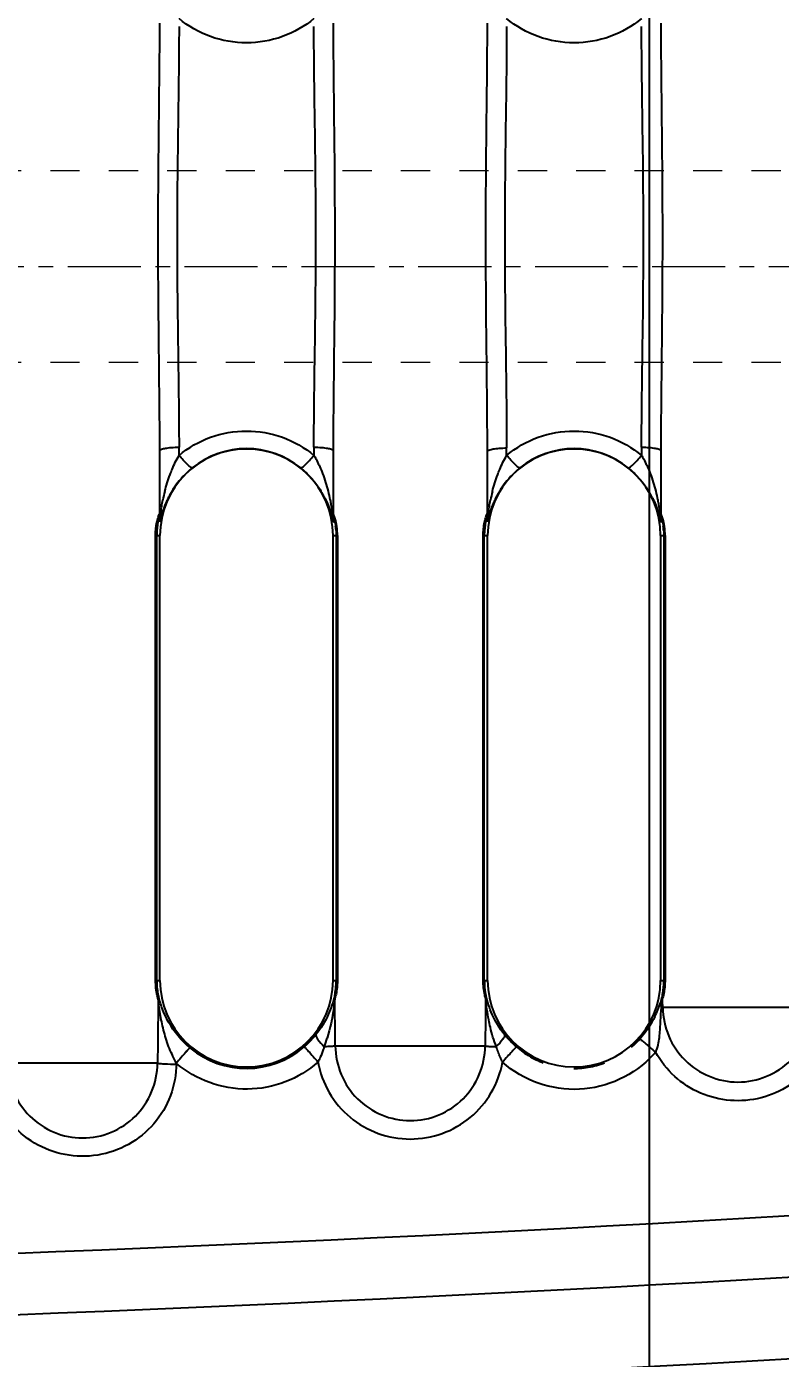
# Model space of a CAD drawing. Header units: millimetres. Extents: x 1147 to 12155, y -6137 to -4403.
# Drawn here: x 4181.2 to 4220.6, y -5401.8 to -5332.3 of the extents above; entities that cross this region are included whole.
import ezdxf

# ---------------------------------------------------------------- set-up
doc = ezdxf.new("R2010")
doc.units = ezdxf.units.MM
doc.header["$LTSCALE"] = 16.335
doc.header["$PDMODE"] = 3
doc.header["$PDSIZE"] = 0.3125
doc.linetypes.add('CENTER', pattern=[0.6, 0.375, -0.075, 0.075, -0.075])
doc.linetypes.add('HIDDEN', pattern=[0.2, 0.1, -0.1])
doc.layers.get('0').update_dxf_attribs({"linetype": 'CONTINUOUS'})
doc.layers.get('Defpoints').update_dxf_attribs({"linetype": 'CONTINUOUS'})
doc.layers.add('cool', color=153, linetype='HIDDEN', lineweight=9)
doc.layers.add('DEFAULT_2', color=8, linetype='HIDDEN')
doc.styles.get("Standard").update_dxf_attribs({"font": 'txt', "width": 0.8})
doc.dimstyles.get("Standard").update_dxf_attribs({"dimtxt": 0.15625, "dimasz": 0.1875, "dimexe": 0.125, "dimexo": 0.0625, "dimtad": 0, "dimtih": 1, "dimtoh": 1, "dimdsep": 46, "dimtxsty": 'Standard', "dimcen": 0.09, "dimadec": 0, "dimazin": 0, "dimtp": 0.01, "dimtm": 0.01, "dimtfac": 1, "dimtofl": 0, "dimtmove": 0, "dimatfit": 3, "dimfxl": 0, "dimtolj": 1, "dimarcsym": 0})

# ---------------------------------------------------------------- blocks, each defined once
blk = doc.blocks.new('*D706')
at = {"color": 4, "lineweight": -2}
blk.add_line((4382.928, -5433.772), (4392.478, -5433.772), dxfattribs=at)
at = {"layer": 'Defpoints', "color": 0}
for p in [(4103.729, -5263.772), (4382.866, -5433.772), (4392.478, -5433.772)]:
    blk.add_point(p, dxfattribs=at)
at = {"color": 6, "insert": (4405.811, -5433.772), "char_height": 8, "attachment_point": 5}
blk.add_mtext('\\A1;170.00', dxfattribs=at)
blk = doc.blocks.new('*D707')
at = {"color": 4, "lineweight": -2}
blk.add_line((4359.791, -5468.772), (4392.478, -5468.772), dxfattribs=at)
at = {"layer": 'Defpoints', "color": 0}
for p in [(4103.729, -5263.772), (4359.729, -5468.772), (4392.478, -5468.772)]:
    blk.add_point(p, dxfattribs=at)
at = {"color": 6, "insert": (4406.878, -5468.772), "char_height": 8, "attachment_point": 5}
blk.add_mtext('\\A1;205.00', dxfattribs=at)
blk = doc.blocks.new('*D709')
at = {"color": 4, "lineweight": -2}
blk.add_line((4348.729, -5479.834), (4348.729, -5513.096), dxfattribs=at)
at = {"layer": 'Defpoints', "color": 0}
for p in [(4103.729, -5263.772), (4348.729, -5479.772), (4348.729, -5513.096)]:
    blk.add_point(p, dxfattribs=at)
at = {"color": 6, "insert": (4348.729, -5528.03), "char_height": 8, "attachment_point": 5, "rotation": 90}
blk.add_mtext('\\A1;245.00', dxfattribs=at)
blk = doc.blocks.new('*D710')
at = {"color": 4, "lineweight": -2}
blk.add_line((4213.729, -5274.535), (4213.729, -5513.096), dxfattribs=at)
at = {"layer": 'Defpoints', "color": 0}
for p in [(4103.729, -5263.772), (4213.729, -5274.473), (4213.729, -5513.096)]:
    blk.add_point(p, dxfattribs=at)
at = {"color": 6, "insert": (4213.729, -5525.363), "char_height": 8, "attachment_point": 5, "rotation": 90}
blk.add_mtext('\\A1;110.00', dxfattribs=at)
blk = doc.blocks.new('37')
at = {"layer": 'cool', "ltscale": 0.932966}
for p, q in [((734.334, -76), (1170, -76)), ((734.334, -86), (1170, -86))]:
    blk.add_line(p, q, dxfattribs=at)
at = {"layer": 'cool', "color": 1, "linetype": 'CENTER', "ltscale": 0.621977}
blk.add_line((720, -81), (1175, -81), dxfattribs=at)

msp = doc.modelspace()

# ---------------------------------------------------------------- linework, layer by layer
at = {"color": 7, "linetype": 'Continuous'}
for p, q in [((4188.191, -5357.931), (4188.191, -5354.391)), ((4189.196, -5354.634), (4189.196, -5354.211)), ((4196.235, -5354.211), (4196.235, -5354.634)), ((4197.24, -5354.391), (4197.24, -5357.931)), ((4205.284, -5357.931), (4205.284, -5354.426)), ((4206.29, -5354.634), (4206.29, -5354.249)), ((4213.328, -5354.211), (4213.328, -5354.634)), ((4214.334, -5354.391), (4214.334, -5357.931)), ((4187.972, -5358.819), (4188.202, -5358.819)), ((4187.972, -5382.046), (4187.972, -5358.819)), ((4188.031, -5382.046), (4188.031, -5358.819)), ((4188.202, -5382.046), (4188.202, -5358.819)), ((4197.229, -5358.819), (4197.459, -5358.819)), ((4197.229, -5358.819), (4197.229, -5382.046)), ((4197.401, -5358.819), (4197.401, -5382.046)), ((4197.459, -5358.819), (4197.459, -5382.046)), ((4205.066, -5358.819), (4205.295, -5358.819)), ((4205.066, -5382.046), (4205.066, -5358.819)), ((4205.124, -5382.046), (4205.124, -5358.819)), ((4205.295, -5382.046), (4205.295, -5358.819)), ((4214.323, -5358.819), (4214.553, -5358.819)), ((4214.323, -5358.819), (4214.323, -5382.046)), ((4214.494, -5358.819), (4214.494, -5382.046)), ((4214.553, -5358.819), (4214.553, -5382.046)), ((4187.972, -5382.046), (4188.202, -5382.046)), ((4197.229, -5382.046), (4197.459, -5382.046)), ((4205.066, -5382.046), (4205.295, -5382.046)), ((4214.323, -5382.046), (4214.553, -5382.046)), ((4214.428, -5383.132), (4214.426, -5382.97)), ((4214.432, -5383.453), (4214.428, -5383.132)), ((4222.274, -5383.454), (4214.432, -5383.454)), ((4205.171, -5385.465), (4197.35, -5385.465)), ((4188.077, -5386.369), (4180.258, -5386.369))]:
    msp.add_line(p, q, dxfattribs=at)
for centre, radius, start, end in [((4192.716, -5358.819), 4.514, 0, 180), ((4192.716, -5358.766), 4.481, 50.86466, 129.1354), ((4209.809, -5358.819), 4.514, 0, 180), ((4209.809, -5358.766), 4.481, 50.86466, 129.1354), ((4197.527, -5358.815), 9.359, 165.79735, 168.55801), ((4214.62, -5358.816), 9.359, 165.79754, 168.55842), ((4187.156, -5357.706), 1.035, 348.04128, 359.98552), ((4164.019, -5358.996), 24.174, 2.11555, 2.55024), ((4187.198, -5357.932), 0.993, 350.09504, 0.08389), ((4198.275, -5357.706), 1.035, 180.01362, 191.96027), ((4198.249, -5357.93), 1.008, 180.06088, 189.89018), ((4222.51, -5359.037), 25.272, 177.73738, 177.88282), ((4220.331, -5358.95), 23.091, 177.44231, 177.73821), ((4204.254, -5357.708), 1.031, 348.03533, 0.00414), ((4181.137, -5358.995), 24.149, 2.11521, 2.54703), ((4204.292, -5357.932), 0.993, 350.09512, 0.08413), ((4215.368, -5357.706), 1.035, 180.01362, 191.96027), ((4215.342, -5357.93), 1.008, 180.06088, 189.89018), ((4239.604, -5359.037), 25.272, 177.73738, 177.88282), ((4237.424, -5358.95), 23.091, 177.44231, 177.73821), ((4193.371, -5358.849), 4.03, 4.04058, 7.31006), ((4210.464, -5358.849), 4.031, 4.04084, 7.30981), ((4192.716, -5382.046), 4.514, 180, 0), ((4209.809, -5382.046), 4.514, 180, 0), ((4806.052, -5391.368), 617.995, 179.225776, 179.536549), ((3541.188, -5391.482), 656.189, 0.525439, 0.740309), ((4796.907, -5390.301), 591.756, 179.291661, 179.531746), ((4197.546, -5381.309), 16.962, 353.3034, 354.37898), ((4209.596, -5381.753), 4.933, 333.76068, 342.89735), ((4202.987, -5381.939), 11.485, 352.36114, 353.26141), ((4192.534, -5381.807), 4.885, 317.66193, 321.20824), ((4189.372, -5382.733), 7.902, 339.47538, 342.93815), ((4209.947, -5381.843), 4.829, 218.6532, 221.10006), ((4192.716, -5382.055), 4.58, 229.92628, 311.06421), ((4209.824, -5382.088), 5.629, 316.95584, 318.80839), ((4103.729, -3398.597), 1999.166, 265.604566, 274.395434), ((4103.729, -3398.597), 2002.364, 265.604565, 274.395435), ((4103.729, -3398.597), 2006.619, 265.604565, 274.395435), ((4103.729, -3398.597), 2007.606, 265.604565, 274.395435)]:
    msp.add_arc(centre, radius, start, end, dxfattribs=at)
for points, knots in [([(4188.191, -5354.391), (4188.191, -5352.536), (4188.14, -5348.817), (4188.096, -5343.234), (4188.14, -5337.65), (4188.191, -5333.931), (4188.191, -5332.076)], [0, 0, 0, 0, 0.249311, 0.500002, 0.750674, 1, 1, 1, 1]), ([(4189.196, -5332.256), (4189.196, -5334.079), (4189.133, -5337.738), (4189.076, -5343.234), (4189.133, -5348.729), (4189.196, -5352.388), (4189.196, -5354.211)], [0, 0, 0, 0, 0.249108, 0.5, 0.750892, 1, 1, 1, 1]), ([(4196.235, -5331.833), (4195.748, -5332.236), (4194.624, -5332.881), (4192.716, -5333.215), (4190.807, -5332.881), (4189.683, -5332.236), (4189.196, -5331.833)], [0, 0, 0, 0, 0.249605, 0.500006, 0.750405, 1, 1, 1, 1]), ([(4196.235, -5354.211), (4196.235, -5352.388), (4196.298, -5348.729), (4196.356, -5343.234), (4196.298, -5337.738), (4196.235, -5334.079), (4196.235, -5332.256)], [0, 0, 0, 0, 0.249107, 0.499999, 0.750892, 1, 1, 1, 1]), ([(4197.24, -5332.076), (4197.24, -5333.931), (4197.291, -5337.65), (4197.335, -5343.234), (4197.291, -5348.817), (4197.24, -5352.536), (4197.24, -5354.391)], [0, 0, 0, 0, 0.249324, 0.499998, 0.750687, 1, 1, 1, 1]), ([(4205.284, -5354.458), (4205.285, -5352.598), (4205.234, -5348.868), (4205.19, -5343.267), (4205.233, -5337.667), (4205.284, -5333.936), (4205.284, -5332.076)], [0, 0, 0, 0, 0.24931, 0.499991, 0.750672, 1, 1, 1, 1]), ([(4206.29, -5332.256), (4206.29, -5334.082), (4206.226, -5337.748), (4206.169, -5343.253), (4206.227, -5348.758), (4206.29, -5352.423), (4206.29, -5354.249)], [0, 0, 0, 0, 0.249114, 0.500013, 0.750905, 1, 1, 1, 1]), ([(4213.328, -5331.833), (4212.841, -5332.236), (4211.718, -5332.881), (4209.809, -5333.215), (4207.901, -5332.881), (4206.777, -5332.236), (4206.29, -5331.833)], [0, 0, 0, 0, 0.249605, 0.500006, 0.750405, 1, 1, 1, 1]), ([(4213.328, -5354.211), (4213.328, -5352.388), (4213.392, -5348.729), (4213.449, -5343.234), (4213.392, -5337.738), (4213.328, -5334.079), (4213.328, -5332.256)], [0, 0, 0, 0, 0.249107, 0.499999, 0.750892, 1, 1, 1, 1]), ([(4214.334, -5332.076), (4214.334, -5333.931), (4214.384, -5337.65), (4214.428, -5343.234), (4214.385, -5348.817), (4214.334, -5352.536), (4214.334, -5354.391)], [0, 0, 0, 0, 0.249324, 0.499998, 0.750687, 1, 1, 1, 1]), ([(4189.196, -5354.634), (4189.683, -5354.231), (4190.807, -5353.586), (4192.716, -5353.252), (4194.624, -5353.586), (4195.748, -5354.231), (4196.235, -5354.634)], [0, 0, 0, 0, 0.249605, 0.500006, 0.750405, 1, 1, 1, 1]), ([(4206.29, -5354.634), (4206.777, -5354.231), (4207.901, -5353.586), (4209.809, -5353.252), (4211.718, -5353.586), (4212.841, -5354.231), (4213.328, -5354.634)], [0, 0, 0, 0, 0.249605, 0.500006, 0.750405, 1, 1, 1, 1]), ([(4188.191, -5354.391), (4188.191, -5354.354), (4188.321, -5354.295), (4188.509, -5354.256), (4188.828, -5354.218), (4189.063, -5354.211), (4189.196, -5354.211)], [0, 0, 0, 0, 0.105188, 0.315079, 0.615704, 1, 1, 1, 1]), ([(4196.235, -5354.211), (4196.368, -5354.211), (4196.603, -5354.218), (4196.923, -5354.256), (4197.11, -5354.295), (4197.24, -5354.354), (4197.24, -5354.391)], [0, 0, 0, 0, 0.384296, 0.684921, 0.894812, 1, 1, 1, 1]), ([(4205.284, -5354.429), (4205.284, -5354.395), (4205.411, -5354.333), (4205.605, -5354.294), (4205.926, -5354.256), (4206.162, -5354.249), (4206.29, -5354.249)], [0, 0, 0, 0, 0.098889, 0.315402, 0.630594, 1, 1, 1, 1]), ([(4213.328, -5354.211), (4213.462, -5354.211), (4213.697, -5354.218), (4214.016, -5354.256), (4214.204, -5354.295), (4214.334, -5354.354), (4214.334, -5354.391)], [0, 0, 0, 0, 0.384296, 0.684921, 0.894812, 1, 1, 1, 1]), ([(4188.727, -5355.64), (4188.76, -5355.551), (4188.897, -5355.207), (4189.059, -5354.872), (4189.196, -5354.634)], [0, 0, 0, 0, 0.256402, 1, 1, 1, 1]), ([(4189.887, -5355.29), (4189.788, -5355.371), (4189.408, -5355.706), (4189.08, -5356.1), (4188.874, -5356.418)], [0, 0, 0, 0, 0.252968, 1, 1, 1, 1]), ([(4189.887, -5355.29), (4189.875, -5355.293), (4189.839, -5355.277), (4189.784, -5355.241), (4189.708, -5355.179), (4189.579, -5355.059), (4189.405, -5354.875), (4189.266, -5354.717), (4189.196, -5354.634)], [0, 0, 0, 0, 0.038918, 0.110645, 0.213333, 0.343086, 0.66087, 1, 1, 1, 1]), ([(4195.544, -5355.29), (4195.555, -5355.293), (4195.587, -5355.281), (4195.637, -5355.249), (4195.708, -5355.192), (4195.836, -5355.076), (4196.015, -5354.888), (4196.16, -5354.723), (4196.235, -5354.634)], [0, 0, 0, 0, 0.034384, 0.097734, 0.191301, 0.314583, 0.635993, 1, 1, 1, 1]), ([(4196.235, -5354.634), (4196.273, -5354.699), (4196.423, -5354.973), (4196.554, -5355.258), (4196.642, -5355.478)], [0, 0, 0, 0, 0.242865, 1, 1, 1, 1]), ([(4205.821, -5355.64), (4205.854, -5355.551), (4205.99, -5355.207), (4206.152, -5354.872), (4206.29, -5354.634)], [0, 0, 0, 0, 0.256402, 1, 1, 1, 1]), ([(4206.981, -5355.29), (4206.881, -5355.371), (4206.501, -5355.706), (4206.174, -5356.1), (4205.968, -5356.417)], [0, 0, 0, 0, 0.252963, 1, 1, 1, 1]), ([(4206.981, -5355.29), (4206.969, -5355.293), (4206.933, -5355.277), (4206.877, -5355.241), (4206.801, -5355.179), (4206.672, -5355.059), (4206.498, -5354.875), (4206.36, -5354.717), (4206.29, -5354.634)], [0, 0, 0, 0, 0.038918, 0.110645, 0.213333, 0.343086, 0.66087, 1, 1, 1, 1]), ([(4212.638, -5355.29), (4212.648, -5355.293), (4212.68, -5355.281), (4212.731, -5355.249), (4212.802, -5355.192), (4212.929, -5355.076), (4213.108, -5354.888), (4213.253, -5354.723), (4213.328, -5354.634)], [0, 0, 0, 0, 0.034384, 0.097734, 0.191301, 0.314583, 0.635993, 1, 1, 1, 1]), ([(4213.328, -5354.634), (4213.366, -5354.699), (4213.517, -5354.973), (4213.647, -5355.258), (4213.735, -5355.478)], [0, 0, 0, 0, 0.242865, 1, 1, 1, 1]), ([(4196.944, -5356.39), (4196.985, -5356.544), (4197.041, -5356.776), (4197.103, -5357.087), (4197.144, -5357.317), (4197.18, -5357.545), (4197.202, -5357.723), (4197.222, -5357.864), (4197.225, -5357.915), (4197.24, -5357.98), (4197.24, -5357.942), (4197.24, -5357.931)], [0, 0, 0, 0, 0.292118, 0.43776, 0.581279, 0.721057, 0.856797, 0.920099, 0.965443, 0.979589, 1, 1, 1, 1]), ([(4214.037, -5356.39), (4214.079, -5356.544), (4214.134, -5356.776), (4214.197, -5357.087), (4214.238, -5357.317), (4214.273, -5357.545), (4214.296, -5357.723), (4214.315, -5357.864), (4214.318, -5357.915), (4214.334, -5357.98), (4214.334, -5357.942), (4214.334, -5357.931)], [0, 0, 0, 0, 0.292118, 0.43776, 0.581279, 0.721057, 0.856797, 0.920099, 0.965443, 0.979589, 1, 1, 1, 1]), ([(4188.191, -5357.931), (4188.191, -5358.044), (4188.254, -5357.505), (4188.29, -5357.306), (4188.332, -5357.066), (4188.354, -5356.959)], [0, 0, 0, 0, 0.344457, 0.666871, 1, 1, 1, 1]), ([(4205.284, -5357.931), (4205.284, -5358.044), (4205.347, -5357.505), (4205.383, -5357.306), (4205.426, -5357.066), (4205.447, -5356.959)], [0, 0, 0, 0, 0.34445, 0.666867, 1, 1, 1, 1]), ([(4187.972, -5358.819), (4187.972, -5358.585), (4188.003, -5358.262), (4188.094, -5357.9), (4188.139, -5357.766), (4188.162, -5357.718)], [0, 0, 0, 0, 0.624758, 0.85802, 1, 1, 1, 1]), ([(4188.168, -5357.92), (4188.168, -5357.915), (4188.166, -5357.897), (4188.14, -5357.936), (4188.131, -5357.985), (4188.1, -5358.095), (4188.077, -5358.233), (4188.062, -5358.339), (4188.056, -5358.397)], [0, 0, 0, 0, 0.030803, 0.058491, 0.180435, 0.388705, 0.667761, 1, 1, 1, 1]), ([(4188.162, -5357.718), (4188.168, -5357.706), (4188.181, -5357.668), (4188.191, -5357.699), (4188.191, -5357.706)], [0, 0, 0, 0, 0.641827, 1, 1, 1, 1]), ([(4197.459, -5358.819), (4197.459, -5358.737), (4197.453, -5358.574), (4197.431, -5358.348), (4197.389, -5358.121), (4197.362, -5357.971), (4197.24, -5357.618), (4197.24, -5357.706)], [0, 0, 0, 0, 0.215172, 0.421413, 0.60962, 0.7707, 1, 1, 1, 1]), ([(4197.263, -5357.92), (4197.263, -5357.915), (4197.264, -5357.899), (4197.289, -5357.928), (4197.296, -5357.974), (4197.325, -5358.067), (4197.347, -5358.19), (4197.362, -5358.285), (4197.368, -5358.336)], [0, 0, 0, 0, 0.034039, 0.059513, 0.177452, 0.383252, 0.662662, 1, 1, 1, 1]), ([(4205.066, -5358.819), (4205.068, -5358.583), (4205.095, -5358.258), (4205.19, -5357.895), (4205.234, -5357.761), (4205.257, -5357.715)], [0, 0, 0, 0, 0.627675, 0.860701, 1, 1, 1, 1]), ([(4205.262, -5357.922), (4205.262, -5357.916), (4205.26, -5357.898), (4205.233, -5357.934), (4205.226, -5357.984), (4205.194, -5358.092), (4205.171, -5358.231), (4205.156, -5358.338), (4205.149, -5358.395)], [0, 0, 0, 0, 0.032897, 0.059129, 0.179351, 0.386967, 0.666451, 1, 1, 1, 1]), ([(4205.257, -5357.715), (4205.262, -5357.704), (4205.276, -5357.67), (4205.284, -5357.699), (4205.284, -5357.706)], [0, 0, 0, 0, 0.625906, 1, 1, 1, 1]), ([(4214.553, -5358.819), (4214.553, -5358.737), (4214.547, -5358.574), (4214.525, -5358.348), (4214.483, -5358.121), (4214.455, -5357.971), (4214.334, -5357.618), (4214.334, -5357.706)], [0, 0, 0, 0, 0.215172, 0.421412, 0.609621, 0.770699, 1, 1, 1, 1]), ([(4214.356, -5357.92), (4214.357, -5357.915), (4214.358, -5357.899), (4214.383, -5357.928), (4214.389, -5357.974), (4214.419, -5358.067), (4214.441, -5358.19), (4214.455, -5358.285), (4214.462, -5358.336)], [0, 0, 0, 0, 0.034043, 0.059513, 0.177445, 0.383241, 0.662653, 1, 1, 1, 1]), ([(4188.056, -5358.397), (4188.052, -5358.431), (4188.038, -5358.571), (4188.031, -5358.712), (4188.031, -5358.819)], [0, 0, 0, 0, 0.240834, 1, 1, 1, 1]), ([(4205.149, -5358.395), (4205.145, -5358.429), (4205.131, -5358.57), (4205.124, -5358.711), (4205.124, -5358.819)], [0, 0, 0, 0, 0.240761, 1, 1, 1, 1]), ([(4188.113, -5383.018), (4188.094, -5382.957), (4188.007, -5382.641), (4187.975, -5382.311), (4187.972, -5382.046)], [0, 0, 0, 0, 0.192243, 1, 1, 1, 1]), ([(4188.031, -5382.046), (4188.031, -5382.193), (4188.049, -5382.457), (4188.089, -5382.718), (4188.117, -5382.831)], [0, 0, 0, 0, 0.558834, 1, 1, 1, 1]), ([(4197.317, -5382.82), (4197.344, -5382.708), (4197.383, -5382.45), (4197.401, -5382.19), (4197.401, -5382.046)], [0, 0, 0, 0, 0.444082, 1, 1, 1, 1]), ([(4197.459, -5382.046), (4197.459, -5382.14), (4197.446, -5382.463), (4197.391, -5382.785), (4197.323, -5383.004)], [0, 0, 0, 0, 0.290137, 1, 1, 1, 1]), ([(4205.196, -5382.985), (4205.178, -5382.925), (4205.099, -5382.618), (4205.066, -5382.3), (4205.066, -5382.046)], [0, 0, 0, 0, 0.19833, 1, 1, 1, 1]), ([(4205.124, -5382.046), (4205.124, -5382.118), (4205.133, -5382.372), (4205.163, -5382.627), (4205.204, -5382.805)], [0, 0, 0, 0, 0.281838, 1, 1, 1, 1]), ([(4214.553, -5382.046), (4214.553, -5382.135), (4214.541, -5382.446), (4214.489, -5382.757), (4214.426, -5382.97)], [0, 0, 0, 0, 0.285381, 1, 1, 1, 1]), ([(4214.468, -5382.478), (4214.472, -5382.444), (4214.487, -5382.3), (4214.494, -5382.156), (4214.494, -5382.046)], [0, 0, 0, 0, 0.240203, 1, 1, 1, 1]), ([(4189.072, -5386.41), (4188.943, -5386.138), (4188.676, -5385.6), (4188.406, -5384.744), (4188.218, -5383.882), (4188.142, -5383.304), (4188.113, -5383.018)], [0, 0, 0, 0, 0.254732, 0.506992, 0.756578, 1, 1, 1, 1]), ([(4189.768, -5385.56), (4189.321, -5385.184), (4188.763, -5384.515), (4188.307, -5383.533), (4188.172, -5383.055), (4188.117, -5382.831)], [0, 0, 0, 0, 0.540819, 0.786086, 1, 1, 1, 1]), ([(4197.317, -5382.82), (4197.234, -5383.164), (4197.004, -5383.895), (4196.597, -5384.55), (4196.342, -5384.868)], [0, 0, 0, 0, 0.464327, 1, 1, 1, 1]), ([(4197.323, -5383.004), (4197.306, -5383.164), (4197.226, -5383.855), (4197.083, -5384.541), (4196.926, -5385.051)], [0, 0, 0, 0, 0.232098, 1, 1, 1, 1]), ([(4205.44, -5384.487), (4205.41, -5384.359), (4205.302, -5383.863), (4205.234, -5383.359), (4205.196, -5382.985)], [0, 0, 0, 0, 0.258397, 1, 1, 1, 1]), ([(4206.175, -5384.859), (4205.92, -5384.542), (4205.516, -5383.884), (4205.284, -5383.152), (4205.204, -5382.805)], [0, 0, 0, 0, 0.533856, 1, 1, 1, 1]), ([(4214.417, -5382.793), (4214.409, -5382.825), (4214.378, -5382.963), (4214.342, -5383.1), (4214.311, -5383.204)], [0, 0, 0, 0, 0.228971, 1, 1, 1, 1]), ([(4214.417, -5382.793), (4214.422, -5382.771), (4214.443, -5382.667), (4214.459, -5382.561), (4214.468, -5382.478)], [0, 0, 0, 0, 0.217044, 1, 1, 1, 1]), ([(4223.259, -5383.461), (4223.259, -5383.995), (4223.071, -5385.071), (4222.286, -5386.501), (4221.079, -5387.602), (4219.583, -5388.255), (4217.956, -5388.392), (4216.372, -5388), (4214.994, -5387.12), (4214.328, -5386.257), (4214.059, -5385.795)], [0, 0, 0, 0, 0.124888, 0.249911, 0.374938, 0.499926, 0.624914, 0.749925, 0.874949, 1, 1, 1, 1]), ([(4214.311, -5383.204), (4214.307, -5383.225), (4214.302, -5383.316), (4214.335, -5383.405), (4214.37, -5383.466)], [0, 0, 0, 0, 0.229936, 1, 1, 1, 1]), ([(4214.432, -5383.454), (4214.439, -5383.962), (4214.66, -5384.983), (4215.525, -5386.282), (4216.83, -5387.137), (4218.357, -5387.454), (4219.883, -5387.136), (4221.186, -5386.28), (4222.048, -5384.981), (4222.268, -5383.961), (4222.274, -5383.454)], [0, 0, 0, 0, 0.125297, 0.250399, 0.375396, 0.500203, 0.624991, 0.749904, 0.874856, 1, 1, 1, 1]), ([(4214.02, -5383.934), (4213.997, -5383.983), (4213.894, -5384.184), (4213.777, -5384.378), (4213.681, -5384.521)], [0, 0, 0, 0, 0.238668, 1, 1, 1, 1]), ([(4214.104, -5385.676), (4214.215, -5385.442), (4214.277, -5384.916), (4214.305, -5384.407), (4214.318, -5384.153)], [0, 0, 0, 0, 0.504172, 1, 1, 1, 1]), ([(4196.342, -5384.868), (4196.328, -5384.897), (4196.349, -5384.993), (4196.482, -5385.213), (4196.646, -5385.384), (4196.772, -5385.503)], [0, 0, 0, 0, 0.122041, 0.336254, 1, 1, 1, 1]), ([(4206.175, -5384.86), (4206.19, -5384.89), (4206.166, -5384.991), (4206.033, -5385.211), (4205.87, -5385.381), (4205.745, -5385.498)], [0, 0, 0, 0, 0.129202, 0.350286, 1, 1, 1, 1]), ([(4213.236, -5385.096), (4213.246, -5385.099), (4213.27, -5385.121), (4213.323, -5385.159), (4213.4, -5385.224), (4213.551, -5385.35), (4213.772, -5385.542), (4213.958, -5385.705), (4214.054, -5385.79)], [0, 0, 0, 0, 0.027168, 0.088662, 0.183167, 0.309281, 0.637983, 1, 1, 1, 1]), ([(4213.681, -5384.521), (4213.651, -5384.565), (4213.527, -5384.745), (4213.392, -5384.917), (4213.284, -5385.042)], [0, 0, 0, 0, 0.242761, 1, 1, 1, 1]), ([(4189.768, -5385.56), (4189.759, -5385.564), (4189.736, -5385.589), (4189.689, -5385.634), (4189.62, -5385.71), (4189.487, -5385.857), (4189.294, -5386.08), (4189.133, -5386.27), (4189.049, -5386.37)], [0, 0, 0, 0, 0.027371, 0.089141, 0.18396, 0.31035, 0.639154, 1, 1, 1, 1]), ([(4195.725, -5385.508), (4195.734, -5385.512), (4195.755, -5385.537), (4195.803, -5385.581), (4195.871, -5385.656), (4196.005, -5385.8), (4196.199, -5386.018), (4196.362, -5386.203), (4196.447, -5386.301)], [0, 0, 0, 0, 0.027222, 0.088813, 0.183424, 0.309608, 0.638256, 1, 1, 1, 1]), ([(4196.772, -5385.503), (4196.756, -5385.552), (4196.692, -5385.737), (4196.623, -5385.921), (4196.565, -5386.054)], [0, 0, 0, 0, 0.262083, 1, 1, 1, 1]), ([(4197.35, -5385.465), (4197.282, -5385.479), (4197.089, -5385.488), (4196.897, -5385.5), (4196.772, -5385.503)], [0, 0, 0, 0, 0.356485, 1, 1, 1, 1]), ([(4197.35, -5385.465), (4197.355, -5385.972), (4197.574, -5386.992), (4198.434, -5388.292), (4199.736, -5389.148), (4201.261, -5389.467), (4202.786, -5389.15), (4204.088, -5388.294), (4204.949, -5386.994), (4205.166, -5385.973), (4205.171, -5385.465)], [0, 0, 0, 0, 0.125169, 0.250211, 0.375171, 0.499947, 0.624695, 0.749608, 0.874666, 1, 1, 1, 1]), ([(4205.171, -5385.465), (4205.241, -5385.477), (4205.433, -5385.485), (4205.624, -5385.495), (4205.745, -5385.498)], [0, 0, 0, 0, 0.36917, 1, 1, 1, 1]), ([(4206.8, -5385.51), (4206.792, -5385.514), (4206.77, -5385.539), (4206.723, -5385.584), (4206.654, -5385.659), (4206.52, -5385.804), (4206.324, -5386.024), (4206.16, -5386.211), (4206.074, -5386.309)], [0, 0, 0, 0, 0.027101, 0.088565, 0.18308, 0.309258, 0.638177, 1, 1, 1, 1]), ([(4189.06, -5386.378), (4189.052, -5386.946), (4188.846, -5388.09), (4187.958, -5389.585), (4186.612, -5390.687), (4184.969, -5391.257), (4183.231, -5391.234), (4181.603, -5390.616), (4180.295, -5389.475), (4179.723, -5388.462), (4179.537, -5387.925)], [0, 0, 0, 0, 0.124944, 0.249954, 0.374968, 0.499987, 0.625007, 0.750026, 0.875039, 1, 1, 1, 1]), ([(4180.258, -5386.369), (4180.263, -5386.877), (4180.481, -5387.896), (4181.34, -5389.196), (4182.641, -5390.053), (4184.166, -5390.372), (4185.692, -5390.056), (4186.994, -5389.2), (4187.855, -5387.899), (4188.072, -5386.878), (4188.077, -5386.369)], [0, 0, 0, 0, 0.125101, 0.250058, 0.375009, 0.499813, 0.624593, 0.749542, 0.874633, 1, 1, 1, 1]), ([(4188.077, -5386.369), (4188.12, -5386.377), (4188.243, -5386.385), (4188.574, -5386.403), (4188.862, -5386.408), (4189.072, -5386.41)], [0, 0, 0, 0, 0.133616, 0.368068, 1, 1, 1, 1]), ([(4196.447, -5386.301), (4195.944, -5386.739), (4194.78, -5387.456), (4192.77, -5387.836), (4190.754, -5387.491), (4189.578, -5386.799), (4189.06, -5386.378)], [0, 0, 0, 0, 0.249964, 0.499972, 0.749989, 1, 1, 1, 1]), ([(4196.447, -5386.301), (4196.546, -5386.856), (4196.942, -5387.942), (4198.057, -5389.26), (4199.555, -5390.12), (4201.256, -5390.419), (4202.958, -5390.123), (4204.458, -5389.265), (4205.575, -5387.949), (4205.974, -5386.864), (4206.074, -5386.309)], [0, 0, 0, 0, 0.12495, 0.249958, 0.374972, 0.499992, 0.625013, 0.750028, 0.875038, 1, 1, 1, 1]), ([(4213.937, -5385.93), (4213.445, -5386.458), (4212.244, -5387.333), (4210.089, -5387.863), (4207.894, -5387.542), (4206.615, -5386.787), (4206.074, -5386.309)], [0, 0, 0, 0, 0.250076, 0.500038, 0.750003, 1, 1, 1, 1])]:
    msp.add_open_spline(points, degree=3, knots=knots, dxfattribs=at)
for points in [[(4188.454, -5356.519), (4188.529, -5356.222), (4188.62, -5355.928), (4188.727, -5355.64)], [(4196.642, -5355.478), (4196.761, -5355.775), (4196.86, -5356.081), (4196.944, -5356.39)], [(4205.547, -5356.519), (4205.623, -5356.222), (4205.713, -5355.928), (4205.821, -5355.64)], [(4213.735, -5355.478), (4213.854, -5355.775), (4213.954, -5356.081), (4214.037, -5356.39)], [(4197.391, -5358.565), (4197.397, -5358.649), (4197.401, -5358.734), (4197.401, -5358.819)], [(4214.485, -5358.565), (4214.491, -5358.649), (4214.494, -5358.734), (4214.494, -5358.819)], [(4188.117, -5382.831), (4188.125, -5382.892), (4188.123, -5382.955), (4188.113, -5383.016)], [(4197.317, -5382.82), (4197.31, -5382.881), (4197.312, -5382.944), (4197.323, -5383.004)], [(4205.204, -5382.805), (4205.211, -5382.865), (4205.208, -5382.926), (4205.196, -5382.985)], [(4214.417, -5382.793), (4214.41, -5382.852), (4214.414, -5382.912), (4214.426, -5382.97)], [(4214.318, -5384.153), (4214.331, -5383.922), (4214.343, -5383.69), (4214.366, -5383.459)], [(4214.37, -5383.466), (4214.385, -5383.464), (4214.4, -5383.461), (4214.415, -5383.458)], [(4205.745, -5385.498), (4205.622, -5385.169), (4205.522, -5384.83), (4205.44, -5384.487)], [(4205.848, -5385.792), (4205.812, -5385.695), (4205.778, -5385.597), (4205.745, -5385.498)], [(4205.956, -5386.062), (4205.918, -5385.973), (4205.882, -5385.883), (4205.848, -5385.792)], [(4214.104, -5385.676), (4214.086, -5385.713), (4214.07, -5385.752), (4214.054, -5385.79)], [(4196.565, -5386.054), (4196.529, -5386.138), (4196.49, -5386.22), (4196.447, -5386.301)], [(4206.074, -5386.309), (4206.031, -5386.229), (4205.993, -5386.146), (4205.956, -5386.062)]]:
    msp.add_open_spline(points, degree=3, dxfattribs=at)
at = {"layer": 'DEFAULT_2', "color": 8, "linetype": 'HIDDEN'}
for centre, radius, start, end in [((4192.875, -5359.003), 4.763, 147.1309, 150.60665), ((4192.563, -5358.999), 4.755, 26.83917, 30.89286), ((4209.969, -5359.003), 4.763, 147.12154, 150.5977), ((4209.657, -5358.999), 4.755, 26.83917, 30.89286), ((4192.418, -5381.702), 5.042, 314.32967, 317.6654), ((4210.123, -5381.687), 5.065, 221.11647, 229.00114), ((4209.671, -5381.916), 4.778, 318.27102, 319.14265), ((4192.322, -5381.604), 5.179, 311.07183, 314.33015)]:
    msp.add_arc(centre, radius, start, end, dxfattribs=at)
for points, knots in [([(4195.544, -5355.29), (4195.655, -5355.38), (4196.074, -5355.753), (4196.429, -5356.198), (4196.644, -5356.557)], [0, 0, 0, 0, 0.253738, 1, 1, 1, 1]), ([(4212.638, -5355.29), (4212.748, -5355.38), (4213.167, -5355.753), (4213.522, -5356.198), (4213.737, -5356.557)], [0, 0, 0, 0, 0.253738, 1, 1, 1, 1]), ([(4188.725, -5356.665), (4188.655, -5356.79), (4188.528, -5357.041), (4188.375, -5357.424), (4188.28, -5357.739), (4188.222, -5357.964), (4188.202, -5358.062), (4188.189, -5358.101)], [0, 0, 0, 0, 0.278231, 0.548124, 0.804319, 0.919028, 1, 1, 1, 1]), ([(4205.819, -5356.665), (4205.749, -5356.789), (4205.622, -5357.04), (4205.469, -5357.424), (4205.374, -5357.739), (4205.316, -5357.963), (4205.296, -5358.062), (4205.282, -5358.101)], [0, 0, 0, 0, 0.278209, 0.548082, 0.804264, 0.918983, 1, 1, 1, 1]), ([(4196.806, -5356.852), (4196.87, -5356.978), (4196.98, -5357.218), (4197.131, -5357.659), (4197.163, -5357.793), (4197.253, -5358.144), (4197.255, -5358.103)], [0, 0, 0, 0, 0.319038, 0.626564, 0.906686, 1, 1, 1, 1]), ([(4213.899, -5356.852), (4213.963, -5356.978), (4214.074, -5357.218), (4214.224, -5357.659), (4214.256, -5357.793), (4214.347, -5358.144), (4214.349, -5358.103)], [0, 0, 0, 0, 0.319038, 0.626564, 0.906686, 1, 1, 1, 1]), ([(4206.8, -5385.51), (4207.247, -5385.899), (4208.308, -5386.498), (4210.111, -5386.748), (4211.868, -5386.269), (4212.843, -5385.539), (4213.236, -5385.096)], [0, 0, 0, 0, 0.250009, 0.50002, 0.75002, 1, 1, 1, 1])]:
    msp.add_open_spline(points, degree=3, knots=knots, dxfattribs=at)

# ---------------------------------------------------------------- block references
msp.add_blockref('37', (3103.729, -5263.772))

# ---------------------------------------------------------------- dimensions: what is measured, and where the dimension line sits
for feature_location, offset, dtype, picture, middle in [((4382.866, -5433.772), (9.612, 0), 0, '*D706', (4405.811, -5433.772)), ((4359.729, -5468.772), (32.749, 0), 0, '*D707', (4406.878, -5468.772)), ((4348.729, -5479.772), (0, -33.325), 1, '*D709', (4348.729, -5528.03)), ((4213.729, -5274.473), (0, -238.624), 1, '*D710', (4213.729, -5525.363))]:
    dim = msp.add_ordinate_dim(feature_location=feature_location, offset=offset, dtype=dtype, origin=(4103.729, -5263.772), dimstyle='Standard', override={"dimtxt": 8, "dimasz": 10, "dimgap": 0, "dimtih": 0, "dimtoh": 0, "dimzin": 0, "dimcen": 0, "dimclrd": 4, "dimclre": 4, "dimclrt": 6, "dimadec": 2, "dimtp": 0, "dimtm": 0, "dimtzin": 0})
    dim.commit()
    dim.dimension.update_dxf_attribs({"geometry": picture, "text_midpoint": middle})

doc.saveas('drawing.dxf')
